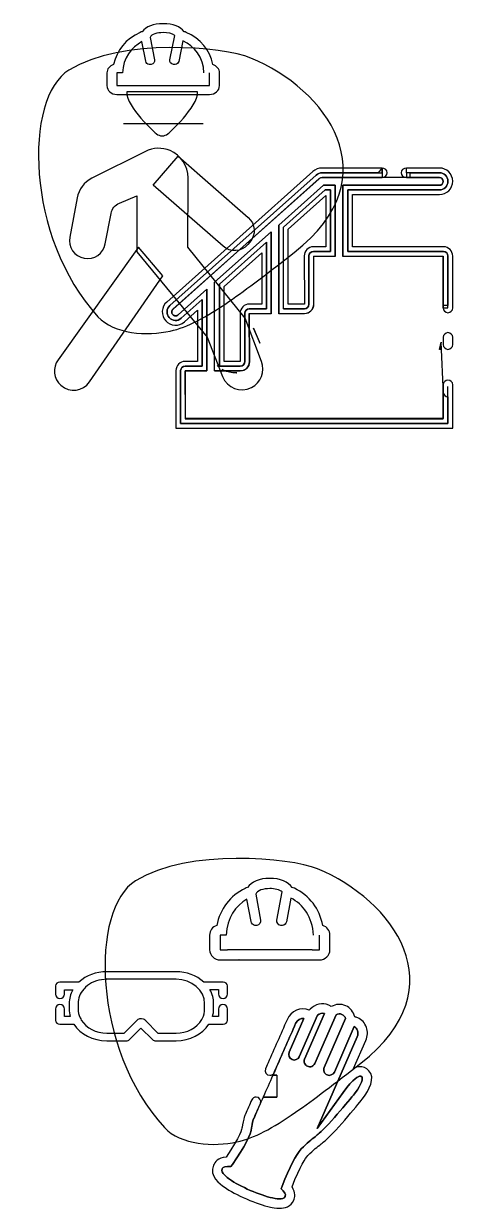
# Model space of a CAD drawing. Header units: millimetres. Extents: x 27 to 266, y 34 to 188.
# Drawn here: x 165.9 to 200, y 94.6 to 187.4 of the extents above; entities that cross this region are included whole.
import ezdxf

# ---------------------------------------------------------------- set-up
doc = ezdxf.new("R2010")
doc.units = ezdxf.units.MM
doc.layers.get('0').update_dxf_attribs({"linetype": 'CONTINUOUS'})

msp = doc.modelspace()

# ---------------------------------------------------------------- linework, layer by layer
at = {"color": 7}
for p, q in [((175.513, 184.482), (175.204, 186.017)), ((175.853, 186.353), (176.204, 184.594)), ((177.405, 184.583), (177.783, 186.51)), ((178.413, 186.087), (178.096, 184.472)), ((175.929, 184.229), (175.78, 184.23)), ((177.819, 184.217), (177.677, 184.219)), ((173.678, 183.563), (173.235, 183.563)), ((173.235, 183.563), (173.235, 182.576)), ((180.522, 182.576), (180.522, 183.563)), ((173.235, 182.576), (173.754, 182.576)), ((173.754, 182.576), (173.775, 182.575)), ((173.775, 182.575), (173.784, 182.582)), ((173.784, 182.582), (179.993, 182.582)), ((179.993, 182.582), (180.001, 182.576)), ((180.001, 182.576), (180.522, 182.576)), ((179.982, 179.57), (173.775, 179.57)), ((175.132, 180.02), (175.357, 179.769)), ((178.237, 179.769), (178.46, 180.02)), ((180.001, 179.57), (179.982, 179.57)), ((175.479, 177.413), (171.29, 175.309)), ((176.084, 174.78), (178.06, 177.039)), ((178.06, 177.039), (183.549, 172.237)), ((181.572, 169.978), (176.084, 174.78)), ((189.115, 175.273), (177.643, 165.045)), ((178.816, 169.911), (178.835, 175.335)), ((185.947, 171.639), (189.446, 174.756)), ((194.049, 175.358), (189.34, 175.358)), ((189.446, 174.756), (190.379, 174.756)), ((190.379, 174.756), (190.379, 169.184)), ((190.981, 169.184), (190.981, 174.756)), ((190.981, 174.756), (198.55, 174.756)), ((195.957, 175.358), (194.049, 175.358)), ((198.55, 175.358), (195.957, 175.358)), ((170.127, 173.768), (169.543, 170.698)), ((173.442, 173.361), (174.804, 173.921)), ((174.804, 173.921), (174.804, 169.546)), ((172.332, 170.167), (172.787, 172.558)), ((180.913, 167.152), (185.345, 171.101)), ((185.345, 171.101), (185.345, 164.694)), ((185.947, 164.694), (185.947, 171.639)), ((183.677, 170.293), (183.516, 170.106)), ((174.952, 169.911), (168.632, 161.086)), ((170.684, 169.036), (170.684, 169.036)), ((174.804, 169.546), (180.326, 162.863)), ((183.309, 164.335), (178.816, 169.911)), ((190.379, 169.184), (188.682, 169.184)), ((188.682, 169.184), (188.682, 165.416)), ((198.852, 169.184), (190.981, 169.184)), ((198.852, 165.135), (198.852, 169.184)), ((171.101, 159.347), (176.853, 167.663)), ((178.044, 164.594), (180.306, 166.609)), ((180.306, 166.609), (180.306, 160.202)), ((180.913, 160.202), (180.913, 167.152)), ((185.345, 164.694), (183.632, 164.694)), ((183.632, 164.694), (183.648, 160.925)), ((187.96, 164.694), (185.947, 164.694)), ((184.591, 160.941), (183.309, 164.335)), ((180.326, 162.863), (181.535, 159.768)), ((198.566, 161.884), (198.69, 162.453)), ((198.716, 161.884), (198.566, 161.884)), ((198.693, 162.467), (198.568, 161.897)), ((198.719, 161.897), (198.693, 162.467)), ((198.852, 158.962), (198.716, 161.884)), ((180.306, 160.202), (178.598, 160.202)), ((178.598, 160.202), (178.612, 156.45)), ((182.926, 160.202), (180.913, 160.202)), ((168.858, 159.077), (168.858, 159.077)), ((183.804, 158.905), (183.804, 158.905)), ((198.852, 156.45), (198.852, 158.962)), ((178.612, 156.45), (198.852, 156.45)), ((184.144, 119.191), (184.521, 117.162)), ((185.802, 117.148), (186.207, 119.373)), ((186.881, 118.885), (186.542, 117.023)), ((183.781, 117.033), (183.452, 118.804)), ((184.226, 116.742), (184.067, 116.743)), ((186.246, 116.73), (186.095, 116.73)), ((181.821, 115.974), (181.347, 115.974)), ((181.347, 115.974), (181.347, 114.836)), ((189.134, 114.836), (189.134, 115.974)), ((181.347, 114.836), (181.902, 114.836)), ((181.902, 114.836), (181.924, 114.835)), ((181.924, 114.835), (181.936, 114.843)), ((188.555, 114.835), (181.924, 114.835)), ((181.936, 114.843), (188.568, 114.843)), ((188.578, 114.836), (188.555, 114.835)), ((188.568, 114.843), (188.578, 114.836)), ((188.578, 114.836), (189.134, 114.836)), ((177.883, 112.514), (172.441, 112.514)), ((172.441, 112.514), (172.448, 112.509)), ((172.446, 112.509), (172.441, 112.514)), ((172.448, 112.509), (172.446, 112.509)), ((170.197, 110.612), (170.197, 110.195)), ((180.128, 110.192), (180.128, 110.61)), ((188.979, 109.696), (187.558, 106.445)), ((187.978, 106.263), (189.534, 109.827)), ((190.444, 109.741), (188.772, 105.914)), ((173.812, 108.29), (174.862, 109.339)), ((175.501, 109.285), (176.466, 108.29)), ((186.763, 106.791), (187.92, 109.444)), ((189.513, 105.593), (191.19, 109.431)), ((191.866, 108.809), (190.307, 105.243)), ((172.443, 108.29), (173.812, 108.29)), ((176.466, 108.29), (177.884, 108.29)), ((188.954, 100.808), (192.1, 108.009)), ((185.48, 104.986), (185.79, 104.986)), ((185.79, 104.986), (185.48, 104.986)), ((185.779, 105.661), (185.626, 105.315)), ((185.79, 104.986), (185.79, 103.285)), ((185.79, 103.285), (184.729, 103.285)), ((184.729, 103.285), (185.79, 103.285)), ((190.986, 103.636), (188.954, 100.808)), ((182.196, 97.8284), (181.992, 97.8352)), ((182.312, 97.9964), (182.196, 97.8284)), ((186.142, 96.0921), (186.223, 96.3027)), ((186.294, 95.9252), (186.142, 96.0921))]:
    msp.add_line(p, q, dxfattribs=at)
at = {"color": 160}
for p, q in [((172.46, 183.563), (172.46, 182.576)), ((181.296, 182.576), (181.296, 183.563)), ((179.582, 182.087), (174.012, 182.087)), ((173.235, 181.879), (180.522, 181.879)), ((174.619, 181.876), (174.617, 181.879)), ((174.617, 181.879), (179.155, 181.879)), ((179.155, 181.879), (179.153, 181.876)), ((175.132, 180.02), (175.357, 179.769)), ((178.237, 179.769), (178.46, 180.02)), ((175.479, 177.413), (171.29, 175.309)), ((176.084, 174.78), (178.06, 177.039)), ((178.06, 177.039), (183.549, 172.237)), ((188.627, 175.836), (177.155, 165.608)), ((188.874, 175.561), (177.4, 165.334)), ((177.402, 165.334), (188.874, 175.561)), ((194.051, 176.109), (189.343, 176.109)), ((193.751, 175.741), (189.343, 175.741)), ((189.343, 175.741), (194.051, 175.741)), ((194.029, 176.111), (193.751, 175.741)), ((194.051, 175.741), (194.051, 176.109)), ((194.463, 175.74), (194.463, 175.74)), ((195.537, 175.743), (195.537, 175.741)), ((198.553, 175.741), (195.96, 175.741)), ((195.96, 175.741), (195.96, 175.372)), ((198.553, 176.109), (195.971, 176.112)), ((196.251, 175.372), (196.251, 175.74)), ((196.251, 175.74), (198.553, 175.74)), ((181.572, 169.978), (176.084, 174.78)), ((177.647, 165.059), (189.119, 175.285)), ((178.816, 169.911), (178.835, 175.335)), ((189.343, 175.372), (194.051, 175.372)), ((190.383, 174.77), (189.449, 174.77)), ((190.383, 169.198), (190.383, 174.77)), ((198.553, 174.77), (190.984, 174.77)), ((190.984, 174.77), (190.984, 169.198)), ((194.051, 175.372), (194.051, 175.373)), ((195.96, 175.372), (198.553, 175.372)), ((195.971, 175.372), (196.251, 175.372)), ((170.127, 173.768), (169.543, 170.698)), ((170.127, 173.768), (170.127, 173.768)), ((173.442, 173.361), (174.804, 173.921)), ((174.804, 173.921), (174.804, 169.546)), ((189.589, 174.4), (186.319, 171.486)), ((186.319, 171.486), (189.589, 174.4)), ((186.688, 171.321), (189.643, 173.954)), ((190.012, 174.4), (189.589, 174.4)), ((189.589, 174.4), (190.012, 174.4)), ((189.643, 173.954), (189.643, 169.936)), ((190.012, 169.568), (190.012, 174.4)), ((190.012, 174.4), (190.012, 169.568)), ((191.353, 169.568), (191.353, 174.4)), ((191.353, 174.4), (198.553, 174.4)), ((198.553, 174.4), (191.354, 174.4)), ((191.354, 174.4), (191.354, 169.566)), ((191.722, 169.936), (191.722, 174.031)), ((191.722, 174.031), (198.553, 174.031)), ((172.332, 170.167), (172.787, 172.558)), ((185.348, 171.114), (180.916, 167.164)), ((185.348, 164.707), (185.348, 171.114)), ((185.95, 171.651), (185.95, 164.707)), ((186.319, 165.077), (186.319, 171.486)), ((186.688, 165.446), (186.688, 171.321)), ((181.285, 166.999), (184.978, 170.291)), ((184.978, 170.29), (181.285, 166.999)), ((181.572, 169.978), (181.572, 169.978)), ((183.677, 170.293), (183.516, 170.106)), ((184.978, 170.291), (184.978, 165.077)), ((184.978, 165.077), (184.978, 170.29)), ((174.952, 169.911), (168.632, 161.086)), ((170.684, 169.036), (170.684, 169.036)), ((174.804, 169.546), (180.326, 162.863)), ((176.853, 167.663), (174.952, 169.911)), ((183.309, 164.335), (178.816, 169.911)), ((181.654, 166.834), (184.609, 169.467)), ((184.609, 169.467), (184.609, 165.445)), ((187.947, 169.215), (187.963, 165.446)), ((188.316, 165.429), (188.316, 169.215)), ((188.316, 169.215), (188.316, 165.429)), ((189.643, 169.936), (188.669, 169.936)), ((188.669, 169.568), (190.012, 169.568)), ((190.012, 169.568), (188.669, 169.568)), ((188.685, 165.429), (188.685, 169.198)), ((188.685, 169.198), (190.383, 169.198)), ((190.984, 169.198), (198.855, 169.198)), ((198.871, 169.568), (191.353, 169.568)), ((191.354, 169.566), (198.871, 169.566)), ((198.871, 169.936), (191.722, 169.936)), ((198.855, 169.198), (198.855, 165.148)), ((199.224, 165.148), (199.224, 169.215)), ((199.224, 169.213), (199.224, 165.343)), ((199.594, 165.177), (199.594, 169.213)), ((171.101, 159.347), (176.853, 167.663)), ((180.311, 166.623), (178.048, 164.607)), ((180.311, 160.216), (180.311, 166.623)), ((181.285, 166.999), (181.285, 160.586)), ((181.285, 160.586), (181.285, 166.999)), ((181.654, 160.953), (181.654, 166.834)), ((178.293, 164.332), (179.941, 165.8)), ((179.941, 165.8), (178.293, 164.332)), ((179.941, 165.8), (179.941, 160.586)), ((179.941, 160.586), (179.941, 165.8)), ((184.609, 165.445), (183.635, 165.445)), ((187.963, 165.446), (186.688, 165.446)), ((198.857, 165.343), (198.854, 165.14)), ((199.224, 165.343), (198.857, 165.343)), ((178.539, 164.055), (179.572, 164.976)), ((179.572, 164.976), (179.572, 160.955)), ((182.912, 164.724), (182.929, 160.953)), ((183.282, 160.938), (183.282, 164.724)), ((183.282, 164.724), (183.282, 160.938)), ((183.635, 165.077), (184.978, 165.077)), ((184.978, 165.077), (183.635, 165.077)), ((183.651, 160.938), (183.635, 164.707)), ((183.635, 164.707), (185.348, 164.707)), ((185.95, 164.707), (187.963, 164.707)), ((186.319, 165.077), (187.963, 165.077)), ((187.963, 165.077), (186.319, 165.077)), ((198.855, 165.148), (199.224, 165.148)), ((199.224, 164.771), (199.224, 164.771)), ((184.591, 160.941), (183.309, 164.335)), ((184.446, 162.475), (183.963, 163.552)), ((183.963, 163.552), (184.47, 162.369)), ((180.326, 162.863), (181.535, 159.768)), ((198.855, 162.839), (198.855, 162.267)), ((199.224, 163.207), (199.224, 163.207)), ((199.594, 162.267), (199.594, 162.839)), ((199.224, 161.897), (199.224, 161.897)), ((179.572, 160.955), (178.601, 160.955)), ((182.929, 160.953), (181.654, 160.953)), ((177.879, 160.233), (177.879, 155.725)), ((178.248, 160.233), (178.248, 156.095)), ((178.248, 156.095), (178.248, 160.233)), ((179.941, 160.586), (178.601, 160.586)), ((178.601, 160.586), (179.941, 160.586)), ((178.616, 156.464), (178.601, 160.216)), ((178.601, 160.216), (180.311, 160.216)), ((180.916, 160.216), (182.929, 160.216)), ((181.285, 160.586), (182.929, 160.586)), ((182.929, 160.586), (181.285, 160.586)), ((168.858, 159.077), (168.858, 159.077)), ((183.804, 158.905), (183.804, 158.905)), ((198.855, 159.117), (198.855, 158.545)), ((198.855, 158.975), (198.855, 156.464)), ((199.224, 159.486), (199.224, 159.486)), ((199.224, 156.095), (199.224, 158.975)), ((199.594, 158.975), (199.594, 159.117)), ((199.594, 158.545), (199.594, 158.975)), ((199.224, 158.175), (199.224, 158.175)), ((199.224, 158.175), (199.224, 156.095)), ((199.594, 155.725), (199.594, 158.545)), ((178.248, 156.095), (199.224, 156.095)), ((199.224, 156.095), (178.248, 156.095)), ((198.855, 156.464), (178.616, 156.464)), ((177.879, 155.725), (199.594, 155.725)), ((180.52, 115.974), (180.52, 114.836)), ((189.961, 114.836), (189.961, 115.974)), ((181.347, 114.034), (189.134, 114.034)), ((182.826, 114.03), (182.824, 114.033)), ((182.824, 114.033), (187.672, 114.033)), ((187.672, 114.033), (187.671, 114.03)), ((177.881, 113.111), (172.443, 113.111)), ((168.427, 111.997), (168.427, 111.355)), ((170.267, 112.296), (168.778, 112.296)), ((169.131, 111.355), (169.131, 111.7)), ((169.131, 111.7), (169.792, 111.7)), ((181.573, 112.296), (180.06, 112.296)), ((180.54, 111.702), (181.223, 111.702)), ((181.223, 111.702), (181.223, 111.366)), ((181.924, 111.366), (181.924, 111.997)), ((168.778, 111.002), (168.778, 111.002)), ((168.779, 110.532), (168.779, 110.532)), ((169.497, 110.61), (169.497, 110.192)), ((180.835, 110.195), (180.835, 110.612)), ((181.57, 110.535), (181.569, 110.535)), ((181.573, 111.015), (181.574, 111.015)), ((168.425, 110.18), (168.425, 109.706)), ((168.425, 109.706), (168.427, 109.706)), ((168.427, 109.706), (168.427, 109.289)), ((169.131, 109.589), (169.131, 109.706)), ((169.131, 109.706), (169.132, 109.706)), ((169.586, 109.586), (169.131, 109.589)), ((169.132, 109.706), (169.132, 110.18)), ((181.223, 109.589), (180.746, 109.589)), ((181.216, 110.182), (181.216, 109.708)), ((181.216, 109.708), (181.223, 109.708)), ((181.223, 109.708), (181.223, 109.589)), ((181.923, 110.049), (181.923, 110.182)), ((181.924, 110.049), (181.923, 110.049)), ((181.924, 109.564), (181.924, 110.049)), ((187.558, 106.445), (188.977, 109.696)), ((189.534, 109.825), (187.978, 106.263)), ((188.356, 110.116), (188.341, 110.082)), ((188.401, 110.163), (188.356, 110.116)), ((188.772, 105.914), (190.444, 109.741)), ((168.778, 108.992), (169.86, 108.992)), ((174.243, 107.8), (175.131, 108.687)), ((175.131, 108.687), (176.039, 107.797)), ((180.468, 108.992), (181.573, 108.992)), ((181.924, 109.289), (181.924, 109.564)), ((187.92, 109.442), (186.761, 106.791)), ((191.19, 109.43), (189.515, 105.593)), ((190.307, 105.243), (191.864, 108.809)), ((192.1, 108.009), (188.954, 100.808)), ((172.443, 107.694), (173.974, 107.694)), ((176.305, 107.694), (177.884, 107.694)), ((191.817, 105.519), (192.776, 107.714)), ((185.24, 104.986), (185.24, 104.986)), ((184.164, 103.285), (184.164, 103.285)), ((188.954, 100.808), (190.986, 103.636)), ((183.327, 101.929), (183.307, 101.88)), ((183.95, 101.504), (184.004, 101.632)), ((181.992, 97.8352), (182.196, 97.8284)), ((182.196, 97.8284), (182.312, 97.9964)), ((186.223, 96.3027), (186.142, 96.0921)), ((186.142, 96.0921), (186.294, 95.9252))]:
    msp.add_line(p, q, dxfattribs=at)
at = {"color": 0}
for p, q in [((194.051, 175.741), (194.051, 176.109)), ((194.051, 176.109), (194.051, 175.372)), ((195.961, 175.741), (195.961, 176.109))]:
    msp.add_line(p, q, dxfattribs=at)
at = {"color": 160}
for points in [[(175.067, 186.745), (173.958, 186.246), (173.223, 185.345), (172.985, 184.222)], [(175.234, 186.799), (175.176, 186.786), (175.12, 186.768), (175.067, 186.745)], [(176.878, 187.426), (176.108, 187.426), (175.511, 187.187), (175.234, 186.799)], [(178.522, 186.799), (178.244, 187.187), (177.648, 187.426), (176.878, 187.426)], [(178.682, 186.747), (178.63, 186.768), (178.576, 186.786), (178.522, 186.799)], [(180.773, 184.222), (180.534, 185.357), (179.795, 186.26), (178.682, 186.747)], [(172.985, 184.222), (172.679, 184.128), (172.46, 183.869), (172.46, 183.563)], [(181.296, 183.563), (181.296, 183.869), (181.077, 184.128), (180.773, 184.222)], [(172.46, 182.576), (172.46, 182.192), (172.807, 181.879), (173.235, 181.879)], [(174.012, 182.087), (174.012, 181.47), (174.564, 180.674), (175.132, 180.02)], [(178.46, 180.02), (179.029, 180.674), (179.582, 181.47), (179.582, 182.087)], [(180.522, 181.879), (180.949, 181.879), (181.296, 182.192), (181.296, 182.576)], [(175.357, 179.769), (175.855, 179.228), (176.313, 178.827), (176.354, 178.791)], [(177.239, 178.791), (177.28, 178.827), (177.738, 179.228), (178.237, 179.769)], [(176.354, 178.791), (176.471, 178.69), (176.627, 178.634), (176.797, 178.634)], [(176.797, 178.634), (176.966, 178.634), (177.122, 178.69), (177.239, 178.791)], [(177.415, 177.479), (176.791, 177.741), (176.084, 177.716), (175.479, 177.413)], [(178.835, 175.335), (178.838, 176.27), (178.278, 177.117), (177.415, 177.479)], [(189.343, 176.109), (189.079, 176.109), (188.826, 176.013), (188.627, 175.836)], [(189.343, 175.741), (189.17, 175.741), (189.004, 175.678), (188.874, 175.561)], [(188.874, 175.561), (189.004, 175.678), (189.17, 175.741), (189.343, 175.741)], [(194.463, 175.74), (194.463, 175.945), (194.269, 176.111), (194.029, 176.111)], [(194.051, 175.373), (194.28, 175.384), (194.463, 175.543), (194.463, 175.74)], [(195.971, 176.112), (195.731, 176.112), (195.537, 175.947), (195.537, 175.743)], [(195.537, 175.741), (195.537, 175.537), (195.731, 175.372), (195.971, 175.372)], [(199.594, 175.07), (199.594, 175.643), (199.126, 176.109), (198.553, 176.109)], [(199.224, 175.07), (199.224, 175.441), (198.924, 175.741), (198.553, 175.741)], [(198.553, 175.74), (198.924, 175.74), (199.224, 175.441), (199.224, 175.07)], [(171.29, 175.309), (170.684, 175.004), (170.254, 174.435), (170.127, 173.768)], [(189.119, 175.285), (189.181, 175.34), (189.261, 175.372), (189.343, 175.372)], [(198.553, 175.372), (198.72, 175.372), (198.855, 175.237), (198.855, 175.07)], [(198.553, 174.031), (199.126, 174.031), (199.594, 174.497), (199.594, 175.07)], [(199.224, 175.07), (199.224, 174.699), (198.924, 174.4), (198.553, 174.4)], [(198.553, 174.4), (198.924, 174.4), (199.224, 174.701), (199.224, 175.07)], [(198.855, 175.07), (198.855, 174.903), (198.72, 174.77), (198.553, 174.77)], [(172.787, 172.558), (172.854, 172.919), (173.102, 173.222), (173.442, 173.361)], [(183.549, 172.237), (184.121, 171.737), (184.179, 170.866), (183.677, 170.293)], [(169.543, 170.698), (169.395, 169.923), (169.908, 169.176), (170.684, 169.036)], [(170.684, 169.036), (171.451, 168.897), (172.187, 169.401), (172.332, 170.167)], [(183.516, 170.106), (183.014, 169.534), (182.145, 169.477), (181.572, 169.978)], [(188.669, 169.936), (188.27, 169.936), (187.947, 169.612), (187.947, 169.215)], [(188.316, 169.215), (188.316, 169.409), (188.474, 169.568), (188.669, 169.568)], [(188.669, 169.568), (188.474, 169.568), (188.316, 169.409), (188.316, 169.215)], [(199.594, 169.213), (199.594, 169.612), (199.27, 169.936), (198.871, 169.936)], [(199.224, 169.215), (199.224, 169.409), (199.069, 169.568), (198.871, 169.568)], [(198.871, 169.566), (199.069, 169.566), (199.224, 169.408), (199.224, 169.213)], [(177.155, 165.608), (176.946, 165.421), (176.823, 165.165), (176.809, 164.887)], [(177.4, 165.334), (177.122, 165.083), (177.101, 164.66), (177.352, 164.385)], [(177.352, 164.385), (177.101, 164.66), (177.122, 165.083), (177.402, 165.334)], [(183.635, 165.445), (183.236, 165.445), (182.912, 165.121), (182.912, 164.724)], [(187.963, 165.077), (188.157, 165.077), (188.316, 165.231), (188.316, 165.429)], [(188.316, 165.429), (188.316, 165.231), (188.157, 165.077), (187.963, 165.077)], [(187.963, 164.707), (188.361, 164.707), (188.685, 165.031), (188.685, 165.429)], [(176.809, 164.887), (176.795, 164.608), (176.891, 164.342), (177.076, 164.138)], [(177.352, 164.385), (177.599, 164.109), (178.018, 164.084), (178.293, 164.332)], [(178.293, 164.332), (178.019, 164.084), (177.599, 164.109), (177.352, 164.385)], [(177.625, 164.633), (177.57, 164.694), (177.542, 164.769), (177.546, 164.849)], [(177.546, 164.849), (177.551, 164.929), (177.587, 165.004), (177.647, 165.059)], [(177.833, 164.531), (177.754, 164.535), (177.68, 164.571), (177.625, 164.633)], [(178.048, 164.607), (177.989, 164.553), (177.91, 164.527), (177.833, 164.531)], [(183.282, 164.724), (183.282, 164.917), (183.44, 165.077), (183.635, 165.077)], [(183.635, 165.077), (183.44, 165.077), (183.282, 164.918), (183.282, 164.724)], [(198.854, 165.14), (198.854, 164.936), (199.019, 164.771), (199.224, 164.771)], [(199.224, 164.771), (199.428, 164.771), (199.594, 164.936), (199.594, 165.14)], [(177.076, 164.138), (177.263, 163.932), (177.515, 163.81), (177.792, 163.794)], [(177.792, 163.794), (178.067, 163.776), (178.333, 163.872), (178.539, 164.055)], [(199.224, 163.207), (199.02, 163.207), (198.855, 163.041), (198.855, 162.839)], [(199.594, 162.839), (199.594, 163.041), (199.428, 163.207), (199.224, 163.207)], [(184.47, 162.369), (184.462, 162.403), (184.456, 162.439), (184.446, 162.475)], [(198.855, 162.267), (198.855, 162.063), (199.02, 161.897), (199.224, 161.897)], [(199.224, 161.897), (199.428, 161.897), (199.594, 162.063), (199.594, 162.267)], [(168.632, 161.086), (168.181, 160.457), (168.279, 159.589), (168.858, 159.077)], [(178.601, 160.955), (178.203, 160.955), (177.879, 160.631), (177.879, 160.233)], [(182.929, 160.586), (183.123, 160.586), (183.282, 160.744), (183.282, 160.938)], [(183.282, 160.938), (183.282, 160.744), (183.123, 160.586), (182.929, 160.586)], [(182.929, 160.216), (183.327, 160.216), (183.651, 160.54), (183.651, 160.938)], [(183.804, 158.905), (184.545, 159.285), (184.886, 160.161), (184.591, 160.941)], [(178.601, 160.586), (178.406, 160.586), (178.248, 160.43), (178.248, 160.233)], [(178.248, 160.233), (178.248, 160.43), (178.406, 160.586), (178.601, 160.586)], [(181.205, 160.543), (181.177, 160.569), (181.149, 160.594), (181.121, 160.62)], [(181.121, 160.62), (181.149, 160.595), (181.176, 160.568), (181.205, 160.543)], [(182.484, 160.056), (182.126, 160.056), (181.791, 160.157), (181.503, 160.328)], [(181.535, 159.768), (181.886, 158.864), (182.941, 158.464), (183.804, 158.905)], [(182.649, 160.066), (182.594, 160.061), (182.541, 160.056), (182.484, 160.056)], [(182.637, 160.063), (182.641, 160.063), (182.645, 160.065), (182.649, 160.066)], [(168.858, 159.077), (169.536, 158.476), (170.586, 158.603), (171.101, 159.347)], [(199.224, 159.486), (199.02, 159.486), (198.855, 159.32), (198.855, 159.117)], [(199.594, 159.117), (199.594, 159.32), (199.428, 159.486), (199.224, 159.486)], [(198.855, 158.545), (198.855, 158.341), (199.02, 158.175), (199.224, 158.175)], [(185.24, 120.427), (184.419, 120.427), (183.781, 120.153), (183.483, 119.705)], [(186.997, 119.705), (186.7, 120.153), (186.063, 120.427), (185.24, 120.427)], [(183.305, 119.643), (182.12, 119.068), (181.335, 118.029), (181.08, 116.733)], [(183.483, 119.705), (183.423, 119.691), (183.362, 119.669), (183.305, 119.643)], [(187.168, 119.645), (187.113, 119.67), (187.055, 119.691), (186.997, 119.705)], [(189.402, 116.733), (189.147, 118.041), (188.359, 119.083), (187.168, 119.645)], [(181.08, 116.733), (180.753, 116.626), (180.52, 116.327), (180.52, 115.974)], [(189.961, 115.974), (189.961, 116.327), (189.727, 116.626), (189.402, 116.733)], [(180.52, 114.836), (180.52, 114.392), (180.891, 114.034), (181.347, 114.034)], [(189.134, 114.034), (189.591, 114.034), (189.961, 114.392), (189.961, 114.836)], [(172.443, 113.111), (171.615, 113.111), (170.826, 112.814), (170.267, 112.296)], [(180.06, 112.296), (179.502, 112.816), (178.709, 113.112), (177.881, 113.111)], [(168.778, 112.296), (168.584, 112.296), (168.427, 112.163), (168.427, 111.997)], [(169.792, 111.7), (169.598, 111.359), (169.497, 110.987), (169.497, 110.61)], [(180.835, 110.612), (180.835, 110.99), (180.734, 111.362), (180.54, 111.702)], [(181.924, 111.997), (181.924, 112.163), (181.766, 112.296), (181.573, 112.296)], [(168.779, 110.532), (168.584, 110.532), (168.425, 110.374), (168.425, 110.18)], [(168.427, 111.355), (168.427, 111.161), (168.584, 111.002), (168.778, 111.002)], [(168.778, 111.002), (168.974, 111.002), (169.131, 111.161), (169.131, 111.355)], [(169.132, 110.18), (169.132, 110.374), (168.975, 110.532), (168.779, 110.532)], [(181.569, 110.535), (181.375, 110.535), (181.216, 110.378), (181.216, 110.182)], [(181.223, 111.366), (181.223, 111.172), (181.38, 111.015), (181.573, 111.015)], [(181.923, 110.182), (181.923, 110.378), (181.765, 110.535), (181.57, 110.535)], [(181.574, 111.015), (181.767, 111.015), (181.924, 111.172), (181.924, 111.366)], [(189.865, 110.488), (189.377, 110.702), (188.787, 110.571), (188.401, 110.163)], [(191.198, 110.443), (190.835, 110.603), (190.42, 110.575), (190.066, 110.377)], [(169.497, 110.192), (169.497, 109.988), (169.528, 109.784), (169.586, 109.586)], [(180.746, 109.589), (180.806, 109.787), (180.835, 109.991), (180.835, 110.195)], [(188.335, 110.085), (187.681, 110.371), (186.898, 110.039), (186.595, 109.342)], [(188.341, 110.082), (188.339, 110.083), (188.336, 110.085), (188.335, 110.085)], [(188.977, 109.696), (189.14, 109.841), (189.351, 109.89), (189.534, 109.825)], [(190.066, 110.377), (190.003, 110.421), (189.935, 110.458), (189.865, 110.488)], [(190.444, 109.741), (190.592, 109.82), (190.759, 109.828), (190.903, 109.766)], [(190.903, 109.766), (191.04, 109.706), (191.142, 109.584), (191.19, 109.43)], [(191.918, 109.568), (191.823, 109.962), (191.56, 110.284), (191.198, 110.443)], [(168.427, 109.289), (168.427, 109.125), (168.584, 108.992), (168.778, 108.992)], [(169.86, 108.992), (170.378, 108.193), (171.367, 107.695), (172.443, 107.694)], [(177.884, 107.694), (178.96, 107.695), (179.95, 108.193), (180.468, 108.992)], [(181.573, 108.992), (181.766, 108.992), (181.924, 109.125), (181.924, 109.289)], [(186.595, 109.342), (186.085, 108.176), (185.607, 107.096), (185.104, 105.96)], [(185.779, 105.661), (186.282, 106.798), (186.76, 107.88), (187.271, 109.047)], [(187.271, 109.047), (187.392, 109.325), (187.67, 109.486), (187.92, 109.442)], [(191.864, 108.809), (191.986, 108.748), (192.078, 108.64), (192.125, 108.502)], [(192.137, 109.496), (192.067, 109.527), (191.994, 109.55), (191.918, 109.568)], [(192.823, 108.745), (192.703, 109.088), (192.461, 109.354), (192.137, 109.496)], [(192.776, 107.714), (192.921, 108.045), (192.938, 108.412), (192.823, 108.745)], [(173.974, 107.694), (174.078, 107.694), (174.176, 107.732), (174.243, 107.8)], [(176.039, 107.797), (176.106, 107.731), (176.203, 107.694), (176.305, 107.694)], [(192.125, 108.502), (192.18, 108.345), (192.17, 108.17), (192.1, 108.009)], [(185.104, 105.96), (185.104, 105.96), (185.007, 105.741), (184.902, 105.505)], [(186.761, 106.791), (186.668, 106.573), (186.768, 106.317), (186.989, 106.221)], [(186.989, 106.221), (187.208, 106.127), (187.462, 106.226), (187.558, 106.445)], [(187.978, 106.263), (187.93, 106.157), (187.929, 106.039), (187.97, 105.93)], [(187.97, 105.93), (188.013, 105.822), (188.095, 105.737), (188.201, 105.692)], [(188.534, 105.684), (188.641, 105.727), (188.727, 105.81), (188.772, 105.914)], [(184.902, 105.505), (184.795, 105.261), (184.973, 104.986), (185.24, 104.986)], [(185.24, 104.986), (185.386, 104.986), (185.518, 105.073), (185.578, 105.206)], [(185.578, 105.206), (185.666, 105.406), (185.779, 105.661), (185.779, 105.661)], [(188.201, 105.692), (188.306, 105.645), (188.425, 105.643), (188.534, 105.684)], [(189.515, 105.593), (189.466, 105.489), (189.464, 105.368), (189.507, 105.26)], [(189.507, 105.26), (189.548, 105.152), (189.633, 105.064), (189.735, 105.02)], [(189.735, 105.02), (189.951, 104.924), (190.209, 105.023), (190.307, 105.243)], [(192.272, 105.656), (192.126, 105.646), (191.976, 105.6), (191.817, 105.519)], [(193.012, 105.35), (192.8, 105.572), (192.551, 105.674), (192.272, 105.656)], [(192.526, 103.156), (193.045, 103.845), (193.55, 104.783), (193.012, 105.35)], [(190.986, 103.636), (191.821, 104.798), (192.221, 104.912), (192.323, 104.918)], [(192.477, 104.84), (192.553, 104.76), (192.473, 104.313), (191.936, 103.601)], [(192.323, 104.918), (192.36, 104.921), (192.403, 104.917), (192.477, 104.84)], [(184.164, 103.285), (184.018, 103.285), (183.884, 103.198), (183.826, 103.065)], [(184.501, 102.767), (184.609, 103.011), (184.431, 103.285), (184.164, 103.285)], [(191.936, 103.601), (191.791, 103.408), (189.892, 101.101), (189.126, 100.444)], [(189.607, 99.883), (190.474, 100.626), (192.427, 103.025), (192.526, 103.156)], [(183.826, 103.065), (183.659, 102.686), (183.493, 102.307), (183.327, 101.929)], [(184.004, 101.632), (184.168, 102.009), (184.335, 102.388), (184.501, 102.767)], [(183.243, 101.714), (183.186, 101.521), (183.086, 101.163), (183.068, 100.915)], [(183.286, 101.834), (183.267, 101.792), (183.251, 101.747), (183.243, 101.714)], [(183.307, 101.88), (183.3, 101.865), (183.291, 101.849), (183.286, 101.834)], [(183.805, 100.86), (183.815, 100.988), (183.87, 101.233), (183.95, 101.504)], [(183.068, 100.915), (183.059, 100.787), (182.94, 100.248), (181.809, 98.5711)], [(182.312, 97.9964), (183.279, 99.4145), (183.768, 100.35), (183.805, 100.86)], [(189.126, 100.444), (189.022, 100.354), (188.918, 100.271), (188.794, 100.175)], [(188.794, 100.175), (188.508, 99.9518), (188.182, 99.6968), (187.71, 99.2117)], [(188.237, 98.6966), (188.675, 99.1471), (188.98, 99.3842), (189.264, 99.6061)], [(189.264, 99.6061), (189.382, 99.6982), (189.495, 99.7864), (189.607, 99.883)], [(181.809, 98.5711), (181.174, 98.527), (180.919, 98.1685), (180.819, 97.9442)], [(187.71, 99.2117), (187.287, 98.7778), (186.786, 97.7995), (186.223, 96.3027)], [(186.987, 96.2367), (187.637, 97.9219), (188.047, 98.5008), (188.237, 98.6966)], [(180.819, 97.9442), (180.443, 97.0841), (181.364, 96.4449), (181.667, 96.2339)], [(182.087, 96.8403), (181.908, 96.9656), (181.364, 97.3448), (181.496, 97.6478)], [(181.496, 97.6478), (181.517, 97.6962), (181.579, 97.838), (181.936, 97.838)], [(181.936, 97.838), (181.953, 97.838), (181.973, 97.8366), (181.992, 97.8352)], [(183.706, 95.9679), (183.074, 96.2448), (182.499, 96.5535), (182.087, 96.8403)], [(181.667, 96.2339), (182.114, 95.921), (182.735, 95.5862), (183.411, 95.2913)], [(185.447, 95.3728), (184.959, 95.48), (184.34, 95.691), (183.706, 95.9679)], [(186.294, 95.9252), (186.523, 95.6716), (186.464, 95.5379), (186.442, 95.4885)], [(187.118, 95.1921), (187.208, 95.3961), (187.296, 95.7862), (186.987, 96.2367)], [(183.411, 95.2913), (184.088, 94.9949), (184.755, 94.7692), (185.289, 94.652)], [(186.442, 95.4885), (186.309, 95.1851), (185.66, 95.3258), (185.447, 95.3728)], [(185.998, 94.561), (186.422, 94.561), (186.896, 94.6849), (187.118, 95.1921)], [(185.289, 94.652), (185.436, 94.6203), (185.706, 94.561), (185.998, 94.561)]]:
    msp.add_open_spline(points, degree=3, dxfattribs=at)
at = {"color": 7}
for points in [[(176.878, 186.728), (176.408, 186.728), (175.941, 186.603), (175.853, 186.353)], [(177.783, 186.51), (177.592, 186.656), (177.236, 186.728), (176.878, 186.728)], [(175.204, 186.017), (174.37, 185.567), (173.732, 184.744), (173.678, 183.563)], [(180.078, 183.563), (180.021, 184.807), (179.336, 185.655), (178.413, 186.087)], [(175.78, 184.23), (175.646, 184.256), (175.537, 184.352), (175.513, 184.482)], [(176.204, 184.594), (176.239, 184.424), (176.115, 184.263), (175.929, 184.229)], [(177.677, 184.219), (177.493, 184.253), (177.37, 184.413), (177.405, 184.583)], [(178.096, 184.472), (178.072, 184.34), (177.957, 184.242), (177.819, 184.217)], [(174.012, 182.087), (174.012, 181.47), (174.564, 180.674), (175.132, 180.02)], [(178.46, 180.02), (179.029, 180.674), (179.582, 181.47), (179.582, 182.087)], [(175.357, 179.769), (175.855, 179.228), (176.313, 178.827), (176.354, 178.791)], [(177.239, 178.791), (177.28, 178.827), (177.738, 179.228), (178.237, 179.769)], [(176.354, 178.791), (176.471, 178.69), (176.627, 178.634), (176.797, 178.634)], [(176.797, 178.634), (176.966, 178.634), (177.122, 178.69), (177.239, 178.791)], [(177.415, 177.479), (176.791, 177.741), (176.084, 177.716), (175.479, 177.413)], [(178.835, 175.335), (178.838, 176.27), (178.278, 177.117), (177.415, 177.479)], [(171.29, 175.309), (170.684, 175.004), (170.254, 174.435), (170.127, 173.768)], [(189.34, 175.358), (189.257, 175.358), (189.179, 175.328), (189.115, 175.273)], [(198.852, 175.058), (198.852, 175.223), (198.717, 175.358), (198.55, 175.358)], [(198.55, 174.756), (198.717, 174.756), (198.852, 174.891), (198.852, 175.058)], [(172.787, 172.558), (172.854, 172.919), (173.102, 173.222), (173.442, 173.361)], [(183.549, 172.237), (184.121, 171.737), (184.179, 170.866), (183.677, 170.293)], [(169.543, 170.698), (169.395, 169.923), (169.908, 169.176), (170.684, 169.036)], [(170.684, 169.036), (171.451, 168.897), (172.187, 169.401), (172.332, 170.167)], [(183.516, 170.106), (183.014, 169.534), (182.145, 169.477), (181.572, 169.978)], [(188.682, 165.416), (188.682, 165.017), (188.359, 164.694), (187.96, 164.694)], [(177.544, 164.837), (177.54, 164.757), (177.567, 164.68), (177.621, 164.621)], [(177.643, 165.045), (177.584, 164.991), (177.548, 164.917), (177.544, 164.837)], [(177.621, 164.621), (177.677, 164.558), (177.75, 164.523), (177.83, 164.519)], [(177.83, 164.519), (177.908, 164.514), (177.985, 164.54), (178.044, 164.594)], [(168.632, 161.086), (168.181, 160.457), (168.279, 159.589), (168.858, 159.077)], [(183.648, 160.925), (183.648, 160.526), (183.323, 160.202), (182.926, 160.202)], [(183.804, 158.905), (184.545, 159.285), (184.886, 160.161), (184.591, 160.941)], [(181.535, 159.768), (181.886, 158.864), (182.941, 158.464), (183.804, 158.905)], [(168.858, 159.077), (169.536, 158.476), (170.586, 158.603), (171.101, 159.347)], [(185.24, 119.625), (184.738, 119.625), (184.238, 119.48), (184.144, 119.191)], [(186.207, 119.373), (186.004, 119.541), (185.623, 119.625), (185.24, 119.625)], [(188.659, 115.974), (188.6, 117.409), (187.868, 118.386), (186.881, 118.885)], [(183.452, 118.804), (182.56, 118.285), (181.879, 117.336), (181.821, 115.974)], [(184.067, 116.743), (183.925, 116.774), (183.808, 116.885), (183.781, 117.033)], [(184.521, 117.162), (184.558, 116.967), (184.426, 116.78), (184.226, 116.742)], [(186.095, 116.73), (185.897, 116.771), (185.765, 116.954), (185.802, 117.148)], [(186.542, 117.023), (186.515, 116.87), (186.393, 116.759), (186.246, 116.73)], [(172.242, 112.507), (171.684, 112.466), (171.162, 112.247), (170.781, 111.893)], [(172.441, 112.514), (172.375, 112.514), (172.309, 112.513), (172.242, 112.507)], [(180.128, 110.61), (180.125, 111.661), (179.122, 112.513), (177.883, 112.514)], [(170.641, 111.745), (170.353, 111.417), (170.197, 111.02), (170.197, 110.612)], [(170.781, 111.893), (170.755, 111.832), (170.706, 111.779), (170.641, 111.745)], [(170.197, 110.195), (170.197, 109.958), (170.251, 109.722), (170.353, 109.502)], [(179.954, 109.457), (180.068, 109.691), (180.128, 109.94), (180.128, 110.192)], [(189.534, 109.827), (189.351, 109.89), (189.14, 109.841), (188.979, 109.696)], [(190.903, 109.766), (190.76, 109.828), (190.592, 109.82), (190.444, 109.741)], [(191.19, 109.431), (191.143, 109.584), (191.04, 109.706), (190.903, 109.766)], [(170.353, 109.502), (170.412, 109.452), (170.448, 109.384), (170.454, 109.313)], [(170.454, 109.313), (170.841, 108.686), (171.607, 108.29), (172.443, 108.29)], [(174.862, 109.339), (174.928, 109.404), (175.025, 109.444), (175.128, 109.444)], [(175.128, 109.444), (175.128, 109.444), (175.224, 109.456), (175.317, 109.418)], [(175.317, 109.418), (175.406, 109.381), (175.501, 109.285), (175.501, 109.285)], [(177.884, 108.29), (178.744, 108.29), (179.527, 108.708), (179.903, 109.363)], [(179.903, 109.363), (179.912, 109.397), (179.93, 109.428), (179.954, 109.457)], [(187.271, 109.047), (186.76, 107.88), (186.282, 106.798), (185.779, 105.661)], [(187.92, 109.444), (187.67, 109.486), (187.392, 109.327), (187.271, 109.047)], [(192.125, 108.502), (192.078, 108.64), (191.986, 108.748), (191.866, 108.809)], [(192.1, 108.009), (192.17, 108.17), (192.18, 108.345), (192.125, 108.502)], [(186.989, 106.221), (186.768, 106.317), (186.668, 106.573), (186.763, 106.791)], [(187.558, 106.445), (187.462, 106.227), (187.208, 106.127), (186.989, 106.221)], [(187.97, 105.931), (187.929, 106.039), (187.93, 106.157), (187.978, 106.263)], [(188.201, 105.692), (188.095, 105.737), (188.013, 105.822), (187.97, 105.931)], [(188.772, 105.914), (188.727, 105.81), (188.641, 105.729), (188.534, 105.684)], [(185.48, 104.986), (185.232, 104.424), (184.981, 103.857), (184.729, 103.285)], [(185.626, 105.315), (185.578, 105.208), (185.528, 105.095), (185.48, 104.986)], [(188.534, 105.684), (188.425, 105.643), (188.307, 105.645), (188.201, 105.692)], [(189.507, 105.26), (189.464, 105.368), (189.468, 105.489), (189.513, 105.593)], [(189.735, 105.02), (189.633, 105.064), (189.548, 105.152), (189.507, 105.26)], [(190.307, 105.243), (190.209, 105.023), (189.951, 104.924), (189.735, 105.02)], [(192.323, 104.92), (192.221, 104.912), (191.821, 104.798), (190.986, 103.636)], [(191.937, 103.601), (192.473, 104.313), (192.555, 104.76), (192.477, 104.84)], [(192.477, 104.84), (192.403, 104.918), (192.36, 104.921), (192.323, 104.92)], [(184.729, 103.285), (184.486, 102.734), (184.244, 102.181), (184.004, 101.632)], [(189.126, 100.444), (189.892, 101.101), (191.791, 103.408), (191.937, 103.601)], [(183.95, 101.504), (183.87, 101.233), (183.814, 100.988), (183.805, 100.861)], [(183.805, 100.861), (183.768, 100.35), (183.279, 99.4145), (182.312, 97.9964)], [(188.794, 100.175), (188.918, 100.273), (189.023, 100.354), (189.126, 100.444)], [(187.71, 99.2117), (188.182, 99.6982), (188.508, 99.9518), (188.794, 100.175)], [(186.223, 96.3027), (186.786, 97.7995), (187.287, 98.7778), (187.71, 99.2117)], [(181.496, 97.6478), (181.364, 97.3448), (181.908, 96.9656), (182.088, 96.8403)], [(181.936, 97.838), (181.579, 97.838), (181.517, 97.6962), (181.496, 97.6478)], [(181.992, 97.8352), (181.973, 97.8366), (181.953, 97.838), (181.936, 97.838)], [(182.088, 96.8403), (182.499, 96.5549), (183.074, 96.2448), (183.706, 95.9679)], [(183.706, 95.9679), (184.34, 95.691), (184.959, 95.48), (185.447, 95.3728)], [(186.442, 95.4885), (186.464, 95.5379), (186.523, 95.673), (186.294, 95.9252)], [(185.447, 95.3728), (185.662, 95.3258), (186.309, 95.1851), (186.442, 95.4885)]]:
    msp.add_open_spline(points, degree=3, dxfattribs=at)
at = {"color": 2}
for points in [[(183.757, 184.733), (181.585, 185.623), (173.677, 186.351), (169.485, 183.79)], [(187.165, 169.5), (194.812, 175.455), (189.64, 182.32), (183.757, 184.733)], [(169.485, 183.79), (165.93, 181.62), (166.062, 170.663), (171.757, 164.449)], [(182.04, 165.647), (183.468, 166.631), (185.126, 167.911), (187.165, 169.5)], [(177.433, 163.328), (178.8, 163.634), (180.236, 164.403), (182.04, 165.647)], [(171.757, 164.449), (173.004, 163.088), (175.653, 162.928), (177.433, 163.328)], [(188.98, 121.171), (186.808, 122.063), (178.898, 122.789), (174.706, 120.23)], [(192.388, 105.94), (200.035, 111.893), (194.863, 118.758), (188.98, 121.171)], [(174.706, 120.23), (171.152, 118.058), (171.283, 107.103), (176.979, 100.889)], [(187.263, 102.085), (188.689, 103.069), (190.347, 104.351), (192.388, 105.94)], [(182.655, 99.7659), (184.023, 100.073), (185.458, 100.841), (187.263, 102.085)], [(176.979, 100.889), (178.227, 99.526), (180.876, 99.3676), (182.655, 99.7659)]]:
    msp.add_open_spline(points, degree=3, dxfattribs=at)

doc.saveas('drawing.dxf')
